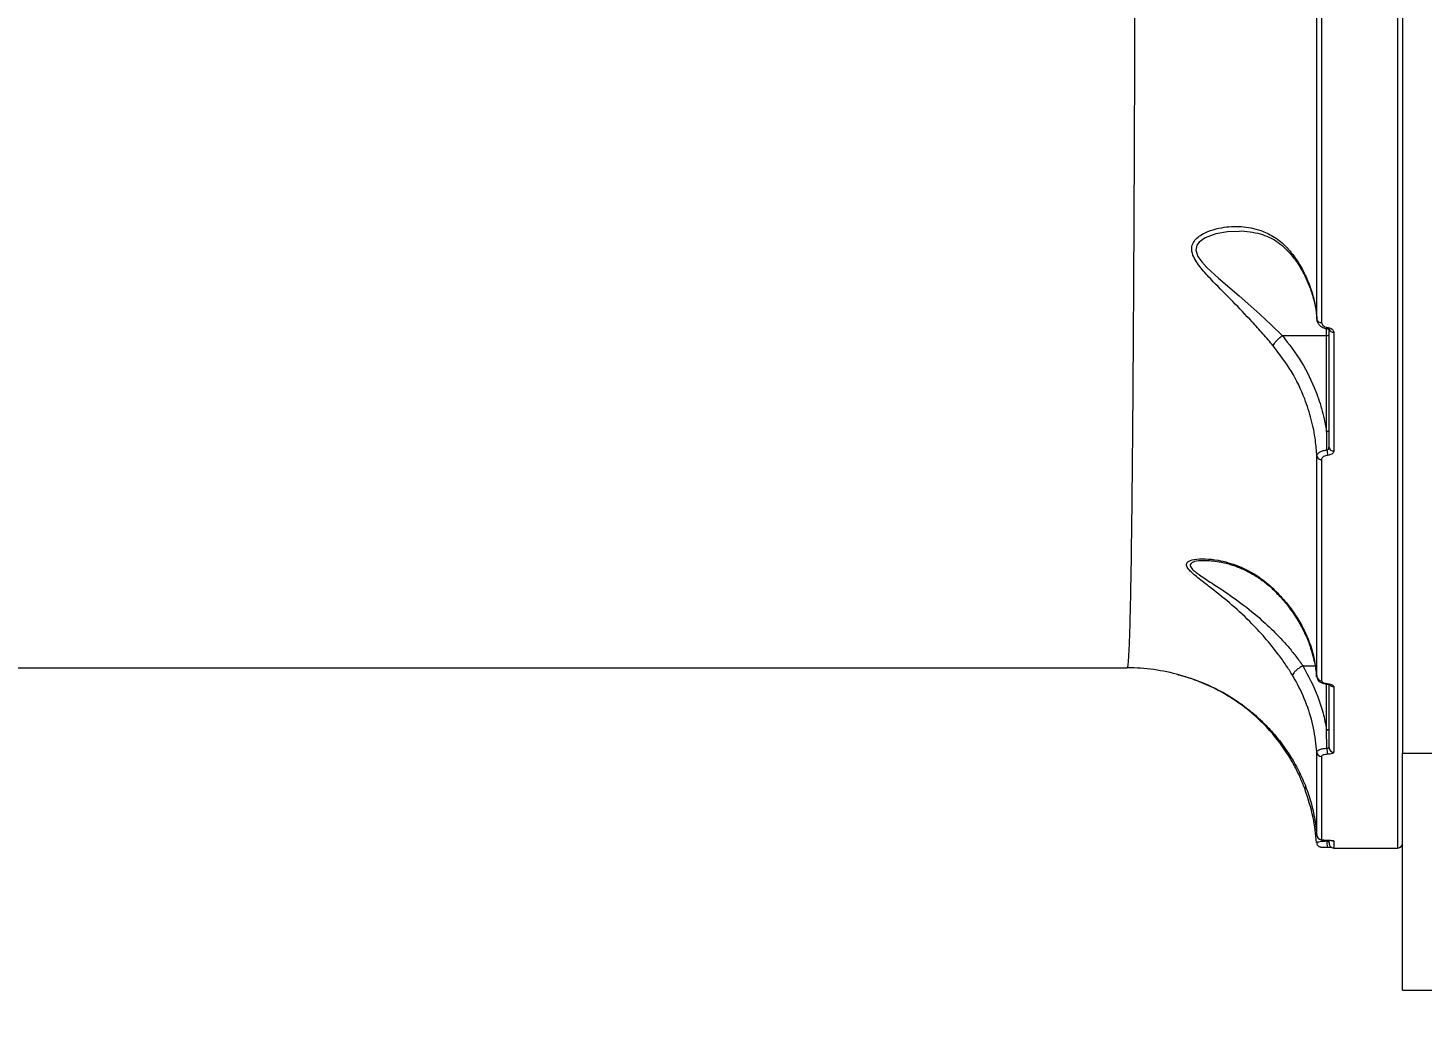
# Model space of a CAD drawing. Header units: millimetres. Extents: x -6028 to 5958, y -6064 to 4137.
# Drawn here: x -901.3 to -607.4, y 905.6 to 1116.7 of the extents above; entities that cross this region are included whole.
import ezdxf

# ---------------------------------------------------------------- set-up
doc = ezdxf.new("R2010")
doc.units = ezdxf.units.MM
for name, color, linetype in [('DIKOM_ОБЪЕКТ', 7, 'Continuous'), ('DIKOM_РАЗМЕР_ЗОНА', 7, 'Continuous'), ('DIKOM_РАЗМЕР_ОБЪЕКТА', 7, 'Continuous')]:
    doc.layers.add(name, color=color, linetype=linetype)
doc.styles.add('style1', font='arial.ttf', dxfattribs={"width": 0.8})
doc.dimstyles.new('1-50', dxfattribs={"dimtxt": 300, "dimasz": 200, "dimexe": 100, "dimexo": 0, "dimgap": 100, "dimtad": 1, "dimtxsty": 'style1', "dimcen": 200, "dimclrd": 7, "dimclre": 7, "dimclrt": 7, "dimadec": 1, "dimazin": 2, "dimtfac": 1, "dimtmove": 0, "dimatfit": 2, "dimfxl": 0, "dimlwd": 25, "dimlwe": 18, "dimarcsym": 0})

# ---------------------------------------------------------------- blocks, each defined once
blk = doc.blocks.new('*D9')
at = {"layer": 'Defpoints', "color": 0, "transparency": 16777216}
for p in [(-6027.56, 1459.58), (4556.58, 1382.7), (4556.58, -5964.37)]:
    blk.add_point(p, dxfattribs=at)
at = {"layer": 'DIKOM_РАЗМЕР_ЗОНА', "color": 7, "lineweight": 18, "transparency": 16777216}
for p, q in [((-6027.56, 1459.58), (-6027.56, -6064.37)), ((4556.58, 1382.7), (4556.58, -6064.37))]:
    blk.add_line(p, q, dxfattribs=at)
at = {"layer": 'DIKOM_РАЗМЕР_ЗОНА', "color": 7, "lineweight": 25, "transparency": 16777216}
blk.add_line((-5827.56, -5964.37), (4356.58, -5964.37), dxfattribs=at)
at = {"layer": 'DIKOM_РАЗМЕР_ЗОНА', "color": 7, "transparency": 16777216}
for points in [[(-5827.56, -5931.03), (-5827.56, -5997.7), (-6027.56, -5964.37)], [(4356.58, -5931.03), (4356.58, -5997.7), (4556.58, -5964.37)]]:
    blk.add_solid(points, dxfattribs=at)
at = {"layer": 'DIKOM_РАЗМЕР_ЗОНА', "color": 7, "transparency": 16777216, "insert": (157.08, -5711.2), "char_height": 300, "attachment_point": 5, "style": 'style1'}
blk.add_mtext('10600', dxfattribs=at)
blk = doc.blocks.new('*D12')
at = {"layer": 'Defpoints', "color": 0, "transparency": 16777216}
for p in [(3056.58, 1987.9), (-4027.97, 676.5), (3056.58, -3714.77)]:
    blk.add_point(p, dxfattribs=at)
at = {"layer": 'DIKOM_РАЗМЕР_ОБЪЕКТА', "color": 7, "lineweight": 18, "transparency": 16777216}
for p, q in [((3056.58, 1987.9), (3056.58, -3814.77)), ((-4027.97, 676.5), (-4027.97, -3814.77))]:
    blk.add_line(p, q, dxfattribs=at)
at = {"layer": 'DIKOM_РАЗМЕР_ОБЪЕКТА', "color": 7, "lineweight": 25, "transparency": 16777216}
blk.add_line((-3827.97, -3714.77), (2856.58, -3714.77), dxfattribs=at)
at = {"layer": 'DIKOM_РАЗМЕР_ОБЪЕКТА', "color": 7, "transparency": 16777216}
for points in [[(-3827.97, -3681.44), (-3827.97, -3748.11), (-4027.97, -3714.77)], [(2856.58, -3681.44), (2856.58, -3748.11), (3056.58, -3714.77)]]:
    blk.add_solid(points, dxfattribs=at)
at = {"layer": 'DIKOM_РАЗМЕР_ОБЪЕКТА', "color": 7, "transparency": 16777216, "insert": (20, -3461.6), "char_height": 300, "attachment_point": 5, "style": 'style1'}
blk.add_mtext('7100', dxfattribs=at)

msp = doc.modelspace()

# ---------------------------------------------------------------- linework, layer by layer
at = {"layer": 'DIKOM_ОБЪЕКТ', "color": 7, "linetype": 'Continuous', "lineweight": 15}
for p, q in [((-611.567, 1432.412), (-611.567, 963.771)), ((-627.567, 1051.802), (-627.567, 1053.198)), ((-627.45, 1053.279), (-627.448, 1053.278)), ((-636.898, 1051.802), (-627.567, 1051.802)), ((-627.567, 1031.602), (-627.567, 1051.802)), ((-652.956, 1004.341), (-653.177, 1004.336)), ((-967.623, 981.771), (-669.582, 981.771)), ((-632.564, 982.186), (-630.05, 982.186)), ((-627.567, 968.68), (-627.567, 978.361)), ((-627.495, 964.828), (-627.567, 968.68)), ((-611.567, 963.771), (-590.567, 963.771)), ((-611.567, 913.771), (-611.567, 963.771)), ((-626.069, 943.771), (-612.566, 943.771)), ((-612.567, 943.901), (-612.567, 943.898)), ((-611.567, 913.771), (-590.567, 913.771))]:
    msp.add_line(p, q, dxfattribs=at)
at = {"layer": 'DIKOM_ОБЪЕКТ', "color": 7, "linetype": 'Continuous', "lineweight": 15, "flags": 128}
for points in [[(-646.029, 1073.743), (-648.43, 1073.706), (-650.914, 1073.249), (-653.186, 1072.4), (-654.418, 1071.545), (-654.919, 1070.888), (-655.144, 1069.839), (-654.708, 1068.516), (-653.874, 1067.334), (-652.808, 1066.184), (-650.338, 1063.917), (-646.003, 1060.203), (-641.636, 1056.362), (-639.232, 1054.099), (-636.93, 1051.802), (-636.924, 1051.795), (-636.924, 1051.795)], [(-627.567, 1031.602), (-627.469, 1031.605), (-627.375, 1031.615), (-627.289, 1031.632), (-627.213, 1031.654), (-627.151, 1031.68), (-627.105, 1031.711), (-627.076, 1031.744), (-627.067, 1031.778)], [(-627.424, 978.337), (-627.412, 978.341), (-627.391, 978.367), (-627.368, 978.418)], [(-627.567, 968.68), (-627.469, 968.683), (-627.375, 968.693), (-627.289, 968.71), (-627.213, 968.732), (-627.151, 968.758), (-627.105, 968.789), (-627.076, 968.822), (-627.067, 968.856)], [(-611.567, 944.729), (-611.567, 944.753), (-611.567, 944.771)]]:
    msp.add_lwpolyline(points, dxfattribs=at)
at = {"layer": 'DIKOM_ОБЪЕКТ', "color": 7, "linetype": 'Continuous', "lineweight": 15}
for centre, radius, start, end in [((-628.727, 1055.46), 0.913, 193.16337, 276.21676), ((-627.754, 1053.544), 0.406, 319.02929, 358.491), ((-626.167, 1053.464), 0.945, 201.00311, 275.52242), ((-628.705, 1026.594), 0.929, 190.09931, 274.56871), ((-621.1, 1027.869), 6.398, 181.45144, 191.77132), ((-626.158, 1028.392), 0.915, 186.95328, 275.21135), ((-669.566, 941.771), 39.999, 73.98171, 89.99796), ((-628.672, 979.999), 0.966, 186.06604, 271.81206), ((-626.078, 978.824), 1.028, 218.11028, 270.31102), ((-628.663, 964.072), 0.981, 184.96119, 270.89384), ((-623.302, 964.623), 4.197, 177.19834, 195.02241), ((-626.09, 964.96), 0.977, 181.43909, 271.10728), ((-628.666, 946.577), 0.998, 184.08563, 270.00049), ((-625.138, 944.841), 2.395, 169.7328, 202.41241), ((-626.067, 944.771), 1, 179.99958, 270.8701), ((-626.067, 946.262), 1.003, 242.26079, 269.92348), ((-612.567, 944.771), 1, 270.89643, 357.5998)]:
    msp.add_arc(centre, radius, start, end, dxfattribs=at)
for points, knots in [([(-612.567, 943.898), (-612.567, 943.861), (-612.567, 943.682), (-612.567, 944.704), (-612.567, 947.031), (-612.567, 950.777), (-612.567, 955.767), (-612.567, 961.965), (-612.567, 969.464), (-612.567, 978.295), (-612.567, 988.46), (-612.567, 999.735), (-612.567, 1012.053), (-612.567, 1025.331), (-612.567, 1039.784), (-612.567, 1055.411), (-612.567, 1072.186), (-612.567, 1089.739), (-612.567, 1107.993), (-612.567, 1126.854), (-612.567, 1146.63), (-612.567, 1167.291), (-612.567, 1188.785), (-612.567, 1209.713), (-612.567, 1229.921), (-612.567, 1249.29), (-612.567, 1268.996), (-612.567, 1288.987), (-612.567, 1309.048), (-612.567, 1329.078), (-612.567, 1346.947), (-612.567, 1358.19), (-612.567, 1362.768)], [0, 0, 0, 0, 0.0094891, 0.0458486, 0.0822378, 0.1185973, 0.1539303, 0.1892909, 0.2246241, 0.2609833, 0.2973726, 0.3337319, 0.3690653, 0.4044255, 0.4397587, 0.4761182, 0.5125072, 0.5488667, 0.5841999, 0.6195603, 0.6548934, 0.6912528, 0.7276419, 0.7640013, 0.7947537, 0.8255419, 0.85633, 0.88741, 0.91849, 0.9487827, 0.9791441, 1, 1, 1, 1]), ([(-669.568, 981.87), (-669.531, 981.882), (-669.44, 981.911), (-669.305, 983.255), (-669.162, 985.791), (-669.026, 989.57), (-668.897, 994.584), (-668.776, 1000.858), (-668.664, 1008.244), (-668.561, 1016.686), (-668.465, 1026.105), (-668.375, 1036.667), (-668.291, 1048.383), (-668.213, 1061.241), (-668.141, 1074.947), (-668.075, 1089.429), (-668.016, 1104.603), (-667.961, 1120.728), (-667.91, 1137.79), (-667.864, 1155.75), (-667.826, 1172.998), (-667.795, 1189.319), (-667.769, 1204.591), (-667.746, 1220.222), (-667.725, 1236.155), (-667.707, 1252.318), (-667.692, 1268.722), (-667.679, 1285.351), (-667.672, 1296.594), (-667.669, 1302.216)], [0, 0, 0, 0, 0.0268284, 0.0663836, 0.1059697, 0.1455254, 0.1862363, 0.2269807, 0.2676914, 0.3071161, 0.3465715, 0.3859962, 0.4265713, 0.4671795, 0.5077546, 0.5470857, 0.5864471, 0.6257785, 0.6662558, 0.7067662, 0.7472433, 0.7786604, 0.8100774, 0.8417451, 0.8734128, 0.904933, 0.936453, 0.9682265, 1, 1, 1, 1]), ([(-629.616, 1055.252), (-629.615, 1060.31), (-629.614, 1070.426), (-629.612, 1086.714), (-629.611, 1103.732), (-629.61, 1115.744), (-629.609, 1121.749)], [0, 0, 0, 0, 0.2485946, 0.4971896, 0.7485953, 1, 1, 1, 1]), ([(-628.623, 1121.199), (-628.623, 1115.246), (-628.624, 1103.341), (-628.625, 1086.335), (-628.626, 1069.935), (-628.627, 1059.68), (-628.628, 1054.552)], [0, 0, 0, 0, 0.2485953, 0.4971903, 0.7485953, 1, 1, 1, 1]), ([(-638.835, 1049.673), (-639.545, 1050.513), (-640.977, 1052.206), (-643.821, 1055.341), (-647.381, 1059.04), (-651.008, 1062.656), (-653.486, 1065.318), (-654.84, 1067.063), (-655.689, 1068.476), (-656.101, 1069.903), (-655.864, 1071.175), (-655.166, 1072.173), (-653.927, 1073.166), (-652.066, 1074.022), (-649.164, 1074.755), (-645.537, 1074.946), (-641.863, 1074.242), (-638.79, 1072.808), (-636.414, 1071.059), (-635.094, 1069.398), (-634.476, 1068.62)], [0, 0, 0, 0, 0.0515648, 0.1038944, 0.1938058, 0.2863971, 0.3436972, 0.3727585, 0.4024671, 0.4366799, 0.4671082, 0.496461, 0.5269693, 0.5803751, 0.6349471, 0.7251668, 0.818121, 0.8802032, 0.943888, 1, 1, 1, 1]), ([(-646.014, 1073.852), (-646.012, 1073.853), (-645.23, 1073.903), (-643.736, 1073.744), (-641.64, 1073.326), (-639.782, 1072.643), (-638.167, 1071.762), (-636.657, 1070.592), (-635.384, 1069.33), (-634.684, 1068.353), (-634.409, 1067.969)], [0, 0, 0, 0, 0.0003833, 0.1758185, 0.3460979, 0.4922129, 0.62803, 0.7721841, 0.910533, 1, 1, 1, 1]), ([(-634.476, 1068.62), (-634.477, 1068.59), (-634.478, 1068.459), (-634.454, 1068.254), (-634.347, 1068.135), (-634.3, 1068.083)], [0, 0, 0, 0, 0.1407934, 0.6232788, 1, 1, 1, 1]), ([(-634.476, 1068.62), (-634.316, 1068.387), (-633.496, 1067.201), (-632.208, 1064.969), (-630.889, 1061.844), (-629.964, 1058.591), (-629.732, 1056.369), (-629.616, 1055.252)], [0, 0, 0, 0, 0.0563875, 0.2882866, 0.5227677, 0.7600023, 1, 1, 1, 1]), ([(-634.357, 1068.045), (-633.854, 1067.293), (-632.814, 1065.739), (-631.592, 1063.266), (-630.604, 1060.673), (-629.96, 1058.023), (-629.64, 1056.165), (-629.63, 1055.198), (-629.629, 1055.129)], [0, 0, 0, 0, 0.1857291, 0.3841512, 0.5836826, 0.7839265, 0.9843694, 1, 1, 1, 1]), ([(-629.606, 1055.19), (-629.608, 1055.173), (-629.631, 1054.931), (-629.442, 1054.471), (-629.026, 1053.909), (-628.384, 1053.508), (-627.823, 1053.294), (-627.493, 1053.294), (-627.447, 1053.294)], [0, 0, 0, 0, 0.01656869, 0.24080504, 0.46347228, 0.70195537, 0.95851139, 1, 1, 1, 1]), ([(-628.628, 1054.552), (-628.611, 1054.437), (-628.578, 1054.207), (-628.318, 1053.9), (-627.935, 1053.665), (-627.583, 1053.563), (-627.383, 1053.538), (-627.349, 1053.534)], [0, 0, 0, 0, 0.2377945, 0.4755217, 0.7134891, 0.9515269, 1, 1, 1, 1]), ([(-627.451, 1053.275), (-627.413, 1053.271), (-627.314, 1053.261), (-627.177, 1053.215), (-627.066, 1053.159), (-627.027, 1053.119), (-627.032, 1053.127), (-627.034, 1053.129)], [0, 0, 0, 0, 0.1461927, 0.3784588, 0.628143, 0.8955959, 1, 1, 1, 1]), ([(-627.349, 1053.534), (-627.315, 1053.53), (-627.116, 1053.504), (-626.766, 1053.403), (-626.385, 1053.17), (-626.125, 1052.865), (-626.092, 1052.638), (-626.076, 1052.524)], [0, 0, 0, 0, 0.0479277, 0.285626, 0.5235821, 0.7617551, 1, 1, 1, 1]), ([(-627.067, 1028.281), (-627.067, 1032.263), (-627.067, 1040.235), (-627.067, 1048.918), (-627.067, 1053.265)], [0, 0, 0, 0, 0.4994486, 1, 1, 1, 1]), ([(-626.076, 1052.524), (-626.076, 1052.077), (-626.076, 1049.842), (-626.075, 1044.41), (-626.075, 1036.405), (-626.075, 1030.456), (-626.075, 1027.48)], [0, 0, 0, 0, 0.0507688, 0.2538522, 0.6266968, 1, 1, 1, 1]), ([(-638.835, 1049.673), (-638.83, 1049.687), (-638.782, 1049.823), (-638.604, 1050.145), (-638.168, 1050.687), (-637.583, 1051.273), (-637.143, 1051.621), (-636.924, 1051.795)], [0, 0, 0, 0, 0.0262097, 0.2630649, 0.5087072, 0.7543588, 1, 1, 1, 1]), ([(-629.62, 1026.431), (-629.705, 1027.521), (-629.906, 1030.102), (-630.723, 1034.142), (-632.302, 1039.053), (-634.822, 1044.4), (-637.486, 1047.9), (-638.835, 1049.673)], [0, 0, 0, 0, 0.13016726, 0.30813708, 0.48827355, 0.74085068, 1, 1, 1, 1]), ([(-636.924, 1051.795), (-636.92, 1051.797), (-636.913, 1051.802), (-636.904, 1051.802), (-636.898, 1051.802)], [0, 0, 0, 0, 0.4131597, 1, 1, 1, 1]), ([(-636.898, 1051.802), (-635.503, 1049.995), (-632.674, 1046.332), (-630.065, 1040.859), (-628.387, 1035.904), (-627.841, 1033.041), (-627.567, 1031.602)], [0, 0, 0, 0, 0.30014185, 0.60821909, 0.80309659, 1, 1, 1, 1]), ([(-627.567, 1051.802), (-627.51, 1051.804), (-627.398, 1051.808), (-627.248, 1051.838), (-627.134, 1051.881), (-627.082, 1051.926), (-627.068, 1051.958), (-627.067, 1051.97), (-627.067, 1051.974)], [0, 0, 0, 0, 0.2146548, 0.4292368, 0.6439201, 0.8586855, 0.9551762, 1, 1, 1, 1]), ([(-627.496, 1027.706), (-627.497, 1027.785), (-627.51, 1029.085), (-627.539, 1030.383), (-627.567, 1031.602)], [0, 0, 0, 0, 0.0607839, 1, 1, 1, 1]), ([(-629.633, 979.897), (-629.632, 982.732), (-629.629, 988.401), (-629.626, 998.08), (-629.624, 1008.624), (-629.622, 1018.199), (-629.621, 1024.344), (-629.62, 1026.431)], [0, 0, 0, 0, 0.220311, 0.4406227, 0.6630827, 0.8855459, 1, 1, 1, 1]), ([(-629.62, 1026.431), (-629.617, 1026.477), (-629.602, 1026.663), (-629.418, 1026.981), (-628.947, 1027.33), (-628.288, 1027.595), (-627.76, 1027.669), (-627.496, 1027.706)], [0, 0, 0, 0, 0.0780926, 0.3139941, 0.5431973, 0.7710823, 1, 1, 1, 1]), ([(-628.631, 1025.668), (-628.632, 1023.576), (-628.632, 1017.457), (-628.634, 1007.931), (-628.636, 997.386), (-628.639, 987.641), (-628.64, 981.903), (-628.641, 979.034)], [0, 0, 0, 0, 0.11445533, 0.33476431, 0.55507502, 0.77753658, 1, 1, 1, 1]), ([(-627.363, 1026.563), (-627.522, 1026.541), (-627.84, 1026.496), (-628.235, 1026.312), (-628.514, 1026.065), (-628.622, 1025.836), (-628.629, 1025.701), (-628.631, 1025.668)], [0, 0, 0, 0, 0.2263731, 0.4526969, 0.6823895, 0.9207499, 1, 1, 1, 1]), ([(-627.496, 1027.706), (-627.448, 1027.718), (-627.394, 1027.731), (-627.295, 1027.785), (-627.197, 1027.869), (-627.105, 1028.028), (-627.07, 1028.172), (-627.067, 1028.259), (-627.067, 1028.281)], [0, 0, 0, 0, 0.17266452, 0.19936346, 0.41341288, 0.65061069, 0.91189808, 1, 1, 1, 1]), ([(-626.075, 1027.48), (-626.077, 1027.446), (-626.084, 1027.306), (-626.196, 1027.071), (-626.482, 1026.818), (-626.881, 1026.632), (-627.203, 1026.586), (-627.363, 1026.563)], [0, 0, 0, 0, 0.0795862, 0.3194632, 0.5497844, 0.7748408, 1, 1, 1, 1]), ([(-634.745, 980.141), (-635.199, 980.871), (-636.115, 982.344), (-638.039, 985.053), (-640.577, 988.201), (-644.07, 991.913), (-648.107, 995.583), (-651.994, 998.639), (-654.966, 1000.901), (-656.631, 1002.372), (-657.229, 1003.44), (-656.867, 1004.211), (-655.424, 1004.702), (-653.163, 1004.81), (-649.968, 1004.453), (-646.078, 1003.323), (-642.149, 1001.323), (-639.866, 999.36), (-638.933, 998.558)], [0, 0, 0, 0, 0.0400997, 0.0808887, 0.1499723, 0.2211632, 0.3125711, 0.4066958, 0.468106, 0.5184509, 0.5509509, 0.585753, 0.6308484, 0.6885508, 0.7478278, 0.8397939, 0.9345754, 1, 1, 1, 1]), ([(-653.177, 1004.336), (-653.671, 1004.34), (-654.808, 1004.35), (-655.963, 1004.02), (-656.323, 1003.572), (-656.31, 1003.118), (-655.947, 1002.586), (-655.098, 1001.87), (-653.65, 1000.836), (-650.886, 999.069), (-646.786, 996.329), (-642.544, 993.039), (-638.806, 989.63), (-636.115, 986.764), (-634.047, 984.233), (-633.057, 982.883), (-632.572, 982.185), (-632.571, 982.184)], [0, 0, 0, 0, 0.0495334, 0.1141027, 0.1510968, 0.1620339, 0.206901, 0.2429165, 0.279964, 0.372477, 0.5140918, 0.65926, 0.7666603, 0.8765022, 0.9377991, 0.9999513, 1, 1, 1, 1]), ([(-653.181, 1004.384), (-652.981, 1004.387), (-652.348, 1004.398), (-651.04, 1004.279), (-649.22, 1003.954), (-647.087, 1003.349), (-644.918, 1002.485), (-642.824, 1001.369), (-640.915, 1000.058), (-639.579, 999.004), (-638.911, 998.322), (-638.799, 998.208)], [0, 0, 0, 0, 0.0484029, 0.1531572, 0.2804644, 0.4200697, 0.5730815, 0.7138577, 0.8479584, 0.9744289, 1, 1, 1, 1]), ([(-638.933, 998.558), (-638.054, 997.668), (-636.356, 995.948), (-634.274, 993.161), (-632.191, 989.663), (-630.351, 985.242), (-629.874, 981.694), (-629.633, 979.897)], [0, 0, 0, 0, 0.1647951, 0.3184405, 0.47352, 0.7333067, 1, 1, 1, 1]), ([(-638.741, 998.262), (-638.807, 998.327), (-638.89, 998.408), (-638.926, 998.532), (-638.933, 998.558)], [0, 0, 0, 0, 0.78891664, 1, 1, 1, 1]), ([(-638.789, 998.219), (-638.13, 997.551), (-636.752, 996.155), (-634.963, 993.861), (-633.35, 991.388), (-632.027, 988.788), (-631.168, 986.747), (-630.854, 985.566), (-630.784, 985.302)], [0, 0, 0, 0, 0.1729684, 0.361579, 0.5530687, 0.7471677, 0.9434078, 1, 1, 1, 1]), ([(-630.784, 985.302), (-630.591, 984.644), (-630.127, 983.063), (-629.801, 981.233), (-629.751, 980.068), (-629.742, 979.845)], [0, 0, 0, 0, 0.3651487, 0.8787407, 1, 1, 1, 1]), ([(-632.571, 982.184), (-632.816, 982.045), (-633.306, 981.767), (-633.957, 981.271), (-634.452, 980.788), (-634.692, 980.425), (-634.746, 980.227), (-634.745, 980.157), (-634.745, 980.141)], [0, 0, 0, 0, 0.2114853, 0.4229889, 0.6344722, 0.8459577, 0.964791, 1, 1, 1, 1]), ([(-632.571, 982.184), (-632.57, 982.185), (-632.568, 982.186), (-632.565, 982.186), (-632.564, 982.186)], [0, 0, 0, 0, 0.6543988, 1, 1, 1, 1]), ([(-632.564, 982.186), (-631.426, 980.052), (-629.716, 976.842), (-628.262, 972.237), (-627.799, 969.869), (-627.567, 968.68)], [0, 0, 0, 0, 0.49713219, 0.74753602, 1, 1, 1, 1]), ([(-658.927, 980.337), (-658.939, 980.341), (-658.98, 980.358), (-658.23, 980.169), (-656.998, 979.816), (-654.622, 979.036), (-651.035, 977.543), (-647.584, 975.569), (-645.687, 974.208), (-645.302, 973.932)], [0, 0, 0, 0, 0.0416478, 0.1368252, 0.2436121, 0.3532901, 0.6357115, 0.9261247, 1, 1, 1, 1]), ([(-632.183, 956.302), (-632.496, 957.092), (-633.147, 958.738), (-634.414, 961.282), (-636.099, 964.129), (-638.271, 967.128), (-641.233, 970.422), (-644.828, 973.557), (-648.89, 976.253), (-652.289, 977.969), (-654.901, 979.035), (-656.755, 979.693), (-658.112, 980.099), (-658.468, 980.2), (-658.527, 980.217)], [0, 0, 0, 0, 0.0625724, 0.1303983, 0.1999596, 0.2943674, 0.3917286, 0.5226679, 0.6574564, 0.7848224, 0.850075, 0.915251, 0.9858941, 1, 1, 1, 1]), ([(-629.641, 963.987), (-629.821, 965.675), (-630.186, 969.081), (-631.692, 974.095), (-633.347, 977.761), (-634.501, 979.726), (-634.745, 980.141)], [0, 0, 0, 0, 0.2991614, 0.6039866, 0.9163491, 1, 1, 1, 1]), ([(-629.617, 979.858), (-629.595, 979.707), (-629.551, 979.398), (-629.262, 979.008), (-628.846, 978.685), (-628.244, 978.449), (-627.718, 978.337), (-627.424, 978.338), (-627.423, 978.338)], [0, 0, 0, 0, 0.1546655, 0.3176086, 0.4965471, 0.727164, 0.9989295, 1, 1, 1, 1]), ([(-628.641, 979.034), (-628.624, 978.962), (-628.59, 978.818), (-628.32, 978.628), (-627.925, 978.488), (-627.578, 978.432), (-627.392, 978.42), (-627.368, 978.418)], [0, 0, 0, 0, 0.247786, 0.4958559, 0.736417, 0.9670381, 1, 1, 1, 1]), ([(-627.426, 978.334), (-627.365, 978.33), (-627.22, 978.322), (-627.033, 978.281), (-626.899, 978.239), (-626.845, 978.208), (-626.854, 978.215), (-626.857, 978.217)], [0, 0, 0, 0, 0.1951079, 0.4660001, 0.7156888, 0.9295743, 1, 1, 1, 1]), ([(-627.368, 978.418), (-627.347, 978.416), (-627.158, 978.403), (-626.805, 978.347), (-626.402, 978.204), (-626.125, 978.012), (-626.09, 977.868), (-626.073, 977.796)], [0, 0, 0, 0, 0.029923, 0.2617992, 0.5039614, 0.7520294, 1, 1, 1, 1]), ([(-627.067, 964.935), (-627.067, 967.011), (-627.067, 971.026), (-627.067, 975.874), (-627.067, 978.215)], [0, 0, 0, 0, 0.5171112, 1, 1, 1, 1]), ([(-626.073, 977.796), (-626.072, 977.534), (-626.072, 976.224), (-626.072, 973.094), (-626.072, 968.629), (-626.072, 965.532), (-626.071, 963.983)], [0, 0, 0, 0, 0.0507675, 0.2538485, 0.6266969, 1, 1, 1, 1]), ([(-645.302, 973.932), (-644.731, 973.497), (-643.203, 972.334), (-640.94, 970.284), (-637.757, 966.887), (-635.017, 963.039), (-632.808, 958.816), (-631.397, 955.289), (-630.37, 951.652), (-629.853, 948.699), (-629.703, 946.979), (-629.662, 946.505)], [0, 0, 0, 0, 0.06011712, 0.16098237, 0.26186107, 0.46897581, 0.58841066, 0.70785341, 0.83064206, 0.95343725, 1, 1, 1, 1]), ([(-629.662, 946.505), (-629.66, 947.298), (-629.656, 948.882), (-629.65, 952.75), (-629.645, 957.623), (-629.642, 961.866), (-629.641, 963.987)], [0, 0, 0, 0, 0.24859562, 0.49719395, 0.74859471, 1, 1, 1, 1]), ([(-629.641, 963.987), (-629.639, 964.008), (-629.631, 964.118), (-629.473, 964.322), (-629.002, 964.561), (-628.32, 964.747), (-627.77, 964.801), (-627.495, 964.828)], [0, 0, 0, 0, 0.0531487, 0.2899615, 0.5268067, 0.7633512, 1, 1, 1, 1]), ([(-627.495, 964.828), (-627.44, 964.831), (-627.33, 964.835), (-627.194, 964.857), (-627.1, 964.888), (-627.069, 964.916), (-627.067, 964.932), (-627.067, 964.935)], [0, 0, 0, 0, 0.235507, 0.4717086, 0.7082179, 0.9453623, 1, 1, 1, 1]), ([(-626.071, 963.983), (-626.072, 963.971), (-626.077, 963.908), (-626.173, 963.794), (-626.455, 963.666), (-626.863, 963.57), (-627.192, 963.547), (-627.356, 963.535)], [0, 0, 0, 0, 0.0545933, 0.2913896, 0.5278361, 0.7639738, 1, 1, 1, 1]), ([(-628.648, 963.091), (-628.649, 960.988), (-628.652, 956.782), (-628.656, 951.898), (-628.661, 947.989), (-628.664, 946.382), (-628.666, 945.578)], [0, 0, 0, 0, 0.2485961, 0.4971936, 0.7485957, 1, 1, 1, 1]), ([(-627.356, 963.535), (-627.522, 963.524), (-627.853, 963.5), (-628.263, 963.405), (-628.547, 963.277), (-628.642, 963.165), (-628.647, 963.103), (-628.648, 963.091)], [0, 0, 0, 0, 0.2363912, 0.4729192, 0.7098951, 0.9469131, 1, 1, 1, 1]), ([(-632.049, 956.746), (-632.086, 956.705), (-632.221, 956.55), (-632.221, 956.408), (-632.188, 956.316), (-632.183, 956.302)], [0, 0, 0, 0, 0.2374534, 0.884148, 1, 1, 1, 1]), ([(-629.678, 944.901), (-629.869, 946.687), (-630.285, 950.565), (-631.518, 954.292), (-632.183, 956.302)], [0, 0, 0, 0, 0.4604906, 1, 1, 1, 1]), ([(-629.658, 946.498), (-629.658, 946.491), (-629.671, 946.362), (-629.578, 946.136), (-629.411, 945.881), (-629.21, 945.713), (-629.012, 945.608), (-628.792, 945.534), (-628.51, 945.48), (-628.086, 945.438), (-627.628, 945.416), (-627.373, 945.416), (-627.302, 945.416)], [0, 0, 0, 0, 0.0058754, 0.1143504, 0.2022744, 0.2805627, 0.3545138, 0.4362101, 0.5786324, 0.7812783, 0.9386347, 1, 1, 1, 1]), ([(-629.678, 944.901), (-629.675, 944.914), (-629.664, 944.964), (-629.46, 945.052), (-628.966, 945.15), (-628.296, 945.227), (-627.764, 945.255), (-627.496, 945.268)], [0, 0, 0, 0, 0.0903055, 0.3322313, 0.559042, 0.7775816, 1, 1, 1, 1]), ([(-629.661, 944.847), (-629.661, 944.822), (-629.662, 944.686), (-629.559, 944.475), (-629.393, 944.257), (-629.21, 944.117), (-629.042, 944.036), (-628.908, 943.996), (-628.812, 943.977), (-628.705, 943.963), (-628.53, 943.95), (-628.184, 943.937), (-627.733, 943.929), (-627.447, 943.929), (-627.353, 943.928)], [0, 0, 0, 0, 0.0225212, 0.1179694, 0.1960344, 0.2624137, 0.3183522, 0.3623326, 0.3988026, 0.4435744, 0.5497627, 0.7507127, 0.9182843, 1, 1, 1, 1]), ([(-628.666, 945.578), (-628.641, 945.555), (-628.597, 945.513), (-628.284, 945.464), (-627.909, 945.434), (-627.595, 945.422), (-627.426, 945.419), (-627.398, 945.419)], [0, 0, 0, 0, 0.32772457, 0.5738954, 0.77964792, 0.96277834, 1, 1, 1, 1]), ([(-627.496, 945.268), (-627.45, 945.261), (-627.395, 945.251), (-627.298, 945.215), (-627.2, 945.158), (-627.108, 945.056), (-627.07, 944.962), (-627.067, 944.904), (-627.067, 944.888)], [0, 0, 0, 0, 0.1521959, 0.1824282, 0.3867811, 0.6238458, 0.8956503, 1, 1, 1, 1]), ([(-627.398, 945.419), (-627.362, 945.418), (-627.182, 945.415), (-626.85, 945.402), (-626.458, 945.37), (-626.137, 945.321), (-626.093, 945.281), (-626.068, 945.26)], [0, 0, 0, 0, 0.0440737, 0.2245413, 0.4337794, 0.6874978, 1, 1, 1, 1]), ([(-627.358, 943.928), (-627.339, 943.928), (-627.154, 943.927), (-626.85, 943.924), (-626.647, 943.919), (-626.559, 943.916)], [0, 0, 0, 0, 0.0618511, 0.5928773, 1, 1, 1, 1]), ([(-627.321, 945.412), (-627.255, 945.411), (-627.055, 945.407), (-626.764, 945.389), (-626.532, 945.367), (-626.425, 945.346), (-626.433, 945.348), (-626.434, 945.348)], [0, 0, 0, 0, 0.1349699, 0.4104853, 0.7094787, 0.9370602, 1, 1, 1, 1]), ([(-627.067, 944.92), (-627.067, 944.864), (-627.067, 944.773), (-627.067, 945.23), (-627.067, 945.404)], [0, 0, 0, 0, 0.6196015, 1, 1, 1, 1]), ([(-626.068, 945.26), (-626.068, 945.204), (-626.068, 944.929), (-626.067, 944.301), (-626.067, 943.77), (-626.067, 943.841), (-626.067, 943.862)], [0, 0, 0, 0, 0.0564042, 0.282046, 0.7795286, 1, 1, 1, 1])]:
    msp.add_open_spline(points, degree=3, knots=knots, dxfattribs=at)

# ---------------------------------------------------------------- dimensions: what is measured, and where the dimension line sits
at = {"layer": 'DIKOM_РАЗМЕР_ЗОНА'}
dim = msp.add_linear_dim(base=(4556.575, -5964.368), p1=(-6027.562, 1459.576), p2=(4556.575, 1382.704), text='10600', dimstyle='1-50', dxfattribs=at)
dim.commit()
dim.dimension.update_dxf_attribs({"geometry": '*D9', "text_midpoint": (157.08, -5964.368), "dimtype": 160})
at = {"layer": 'DIKOM_РАЗМЕР_ОБЪЕКТА'}
dim = msp.add_linear_dim(base=(3056.575, -3714.774), p1=(-4027.972, 676.501), p2=(3056.575, 1987.897), text='7100', dimstyle='1-50', dxfattribs=at)
dim.commit()
dim.dimension.update_dxf_attribs({"geometry": '*D12', "text_midpoint": (20, -3714.774), "dimtype": 160})

doc.saveas('drawing.dxf')
